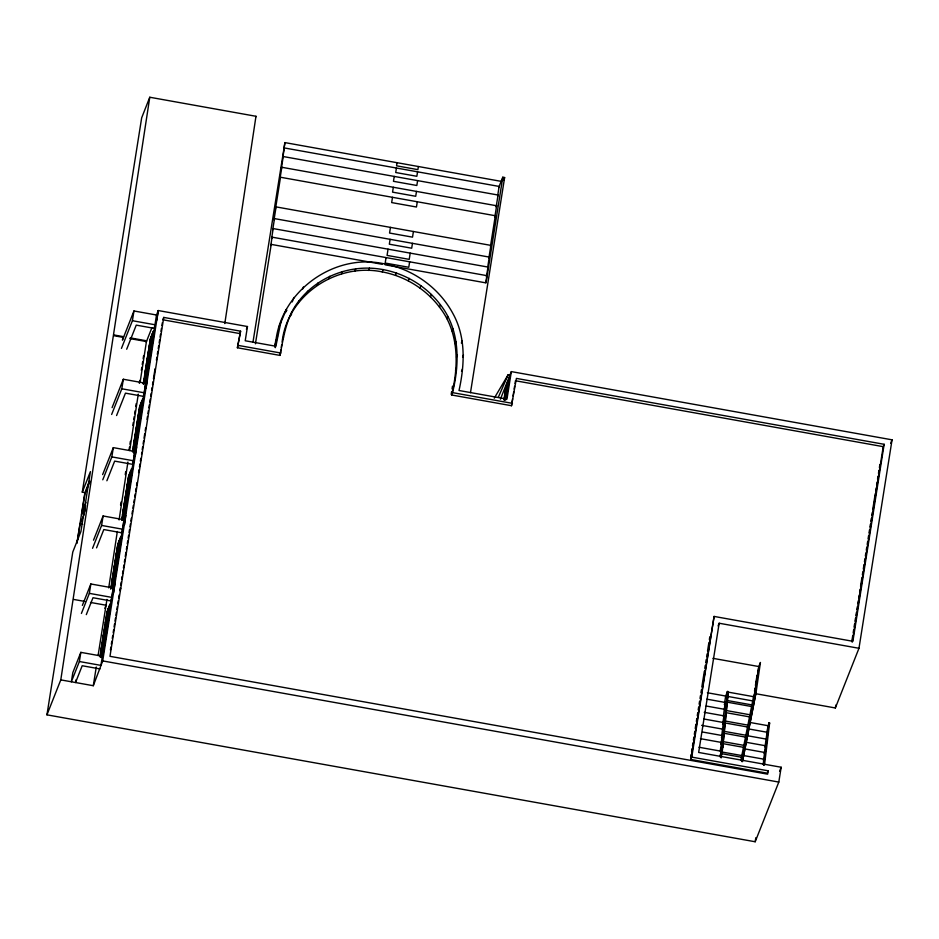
<?xml version="1.0" encoding="UTF-8"?>
<svg xmlns="http://www.w3.org/2000/svg" width="939" height="939" viewBox="0 0 939 939"><rect width="100%" height="100%" fill="white"/><g stroke="black" fill="none" stroke-linecap="round" stroke-linejoin="round"><path stroke-width="1.41" d="M275.362 347.665C277.111 294.306 331.878 252.427 384.039 263.789C413.007 269.106 439.123 287.698 453.032 313.755C466.061 337.301 464.664 365.06 459.018 390.507L506.978 399.098L511.344 371.609L892.05 439.828L858.974 648.286L835.346 707.971L756.071 693.768M690.846 759.475L691.773 757.116L768.184 770.813L767.257 773.161L690.846 759.475L714.098 616.43L852.894 641.302L884.151 444.3L516.403 378.405L511.509 405.718L451.6 394.979C458.866 365.553 459.124 332.077 439.475 307.135C425.567 288.778 404.803 276.125 382.196 271.887C336.866 262.415 287.17 295.081 282.146 342.019M451.6 394.979L452.539 392.631C459.793 363.205 460.051 329.718 440.414 304.788C423.782 282.686 397.056 269 369.438 268.131C342.465 267.462 315.434 279.517 298.895 301.02C286.301 316.513 283.719 336.608 279.998 355.412L237.403 347.77L240.595 331.185L163.75 317.417L162.823 319.776L239.656 333.545M84.099 512.342L84.968 507.4M85.531 506.109C85.508 502.142 82.855 516.027 84.04 514.149M722.021 746.517L727.49 691.468L728.288 691.62L722.819 746.658L722.021 746.517L720.213 751.059L721.586 742.467L700.447 738.676M763.794 764.78L768.912 722.877L769.628 723.007L764.51 764.909M754.44 696.679L758.818 666.549L760.426 662.465L756.048 692.595L742.444 761.682M858.974 648.286L719.157 623.238L698.651 752.456L781.166 767.245L778.807 782.07L755.179 841.755L46.95 714.837L60.789 679.883L149.77 97.245L255.971 116.283L224.808 323.568M106.952 599.458L98.09 655.528M108.724 587.884L117.328 531.497M119.089 519.936L127.915 462.094M129.676 450.532L138.279 394.145M140.052 382.572L146.554 340.798L130.157 337.864M120.556 505.041L121.002 502.142M125.251 474.618L125.697 471.718M129.054 449.981L129.5 447.081M129.946 444.182L130.392 441.295M132.857 425.355L133.303 422.456M133.749 419.557L134.195 416.658M134.641 413.759L135.087 410.859M135.768 406.517L136.214 403.617M139.348 383.335L139.794 380.436M141.355 370.295L141.801 367.395M142.247 364.496L142.693 361.609M143.151 358.71L143.597 355.811M113.208 587.978L111.659 600.314M122.023 535.007L124.03 519.737M133.397 460.756L134.864 451.495M139.805 422.926L145.686 383.253M60.789 679.883L93.301 685.716L102.703 660.915L147.341 379.509M125.803 515.265L124.547 524.772M135.169 456.284L136.625 447.023M146.038 388.335L158.28 310.551L247.473 326.526L245.22 340.763L275.866 346.256L280.843 322.253M156.743 320.293L158.28 310.551L156.508 315.011L100.931 665.387L79.381 661.526L71.364 681.773L72.808 672.617L80.836 652.359L102.785 656.291M46.95 714.837L72.784 552.038L80.93 531.451L90.426 471.601L82.28 492.177L84.921 492.646L89.498 481.073M82.28 492.177L141.672 117.833L149.77 97.245M77.01 542.531L84.921 492.646M77.01 543.282L80.108 523.798L84.123 514.572M121.448 348.404L132.411 320.715L133.948 310.973L156.508 315.011M81.4 613.449L89.358 593.366L90.848 583.976L113.607 588.049L114.065 585.185M111.647 414.475L121.812 388.781L123.326 379.25L146.085 383.323M75.965 679.906L75.554 682.524L82.198 665.739L99.957 668.92M79.381 661.526L80.836 652.359M102.774 479.794L111.847 456.894L113.314 447.633L135.263 451.565L135.721 448.701M92.55 548.306L101.6 525.441L103.09 515.981L124.429 519.807M93.301 685.716L96.271 667.03M100.004 656.537L107.187 611.242L110.192 603.648L101.658 657.429M110.72 588.988L117.856 543.951L120.908 536.275L112.868 586.922M121.8 519.126L128.62 476.12L131.648 468.491L123.455 520.1M132.481 451.8L139.688 406.352L142.716 398.723L134.148 452.692M143.256 383.934L150.428 338.674L153.527 330.857L145.921 378.769L143.855 383.981L151.461 336.068M100.238 655.41L101.447 650.774L100.403 657.347M110.825 588.718L112.527 581.03L111.401 588.107M121.683 520.288L123.162 513.95L122.246 519.725M132.728 450.673L133.937 446.025L133.103 451.295M143.35 383.675L145.451 373.581L143.96 382.959M100.508 657.112L108.185 608.707M111.506 587.826L118.877 541.392M122.363 519.748L129.629 473.573M133.209 451.037L140.697 403.805M100.989 657.476L102.468 648.192L101.67 650.211M111.964 588.413L113.549 578.412L112.739 580.455M122.763 520.276L124.183 511.356L123.373 513.387M133.479 452.739L134.958 443.419L134.16 445.45M101.083 657.277L109.194 606.183M112.07 588.084L119.887 538.833M122.903 519.783L130.638 471.038M133.573 452.539L141.707 401.258M144.888 381.375L152.494 333.462M101.788 656.267L103.466 645.656L102.668 647.675M123.572 519.009L125.18 508.821L124.382 510.851M134.277 451.53L135.967 440.884L135.157 442.903M103.231 653.415L103.689 650.551M104.147 647.675L104.605 644.811M105.062 641.936L107.562 626.149M108.02 623.273L110.297 608.918M110.755 606.054L111.201 603.178M114.523 582.321L114.969 579.445M115.427 576.581L115.884 573.717M116.342 570.842L116.788 567.978M117.246 565.114L119.746 549.338M120.204 546.475L120.662 543.599M121.119 540.735L121.565 537.871M124.664 518.375L126.26 508.304M126.718 505.428L127.176 502.541M127.634 499.665L128.091 496.79M128.537 493.914L128.995 491.038M129.453 488.163L131.965 472.34M132.422 469.465L132.88 466.577M133.338 463.702L133.796 460.826L111.847 456.894M136.167 445.837L138.444 431.517M138.902 428.654L139.348 425.79M146.32 381.903L147.904 371.914M148.35 369.062L148.808 366.21M149.254 363.358L149.712 360.506M150.158 357.653L150.616 354.789M151.073 351.937L154.465 330.54M154.912 327.688L155.369 324.835L132.411 320.715M113.49 592.896L114.981 583.506M110.426 649.999L110.884 647.1M111.342 644.201L111.8 641.314M112.257 638.414L112.727 635.527M113.185 632.628L113.642 629.74M114.1 626.841L114.558 623.942M115.016 621.055L115.474 618.155M115.931 615.268L116.389 612.369M116.859 609.47L117.316 606.582M117.774 603.683L118.232 600.796M118.69 597.897L119.147 595.009M120.286 587.826L119.84 590.666L120.767 588.307M120.744 584.985L121.19 582.145M121.647 579.304L122.093 576.464M122.54 573.623L122.997 570.783M123.443 567.942L123.889 565.102M124.347 562.261L124.793 559.421M125.251 556.581L125.92 552.32M126.378 549.479L126.824 546.639M127.27 543.798L127.727 540.958M128.174 538.117L128.631 535.277M129.077 532.436L129.523 529.596M129.981 526.756L130.427 523.915M130.885 521.063L131.331 518.211M132.012 513.938L132.469 511.086M132.915 508.234L133.373 505.382M133.819 502.529L134.277 499.677M134.723 496.825L135.181 493.973M135.627 491.12L136.085 488.268M136.542 485.416L136.988 482.564M138.573 472.587L139.031 469.735M139.477 466.883L139.934 464.03M140.381 461.178L140.838 458.326M142.2 449.711L142.658 446.823M143.115 443.924L143.585 441.037M144.043 438.137L144.723 433.806M145.181 430.907L145.639 428.02M147.024 419.346L147.482 416.447M147.939 413.559L148.397 410.66M148.855 407.772L149.313 404.885M149.77 401.986L150.228 399.098M150.698 396.199L151.156 393.312M151.613 390.413L152.071 387.525M152.529 384.638L152.987 381.75M153.444 378.875L155.041 368.781M156.414 360.13L156.872 357.254M157.329 354.367L157.787 351.479M158.245 348.604L158.703 345.716M159.161 342.841L159.618 339.953M160.076 337.066L160.534 334.19M160.992 331.303L161.449 328.415M161.907 325.54L162.365 322.652M163.75 317.417L109.98 656.326L767.644 774.17L768.184 770.813M237.403 347.77L240.595 331.185M252.99 342.078L284.928 142.599L501.555 181.427M284.928 142.599L283.907 149.043L284.329 147.939L499.137 186.438L497.6 196.181L498.046 195.03L283.249 156.543L282.792 157.693L284.329 147.939M283.249 156.543L281.36 168.433L281.817 167.283L496.625 205.77L494.853 216.886L495.311 215.735L280.503 177.248L280.045 178.398L281.817 167.283M280.503 177.248L275.62 208.047L276.078 206.897L490.886 245.384L488.843 258.26L489.301 257.098L274.493 218.611L274.035 219.761L276.078 206.897M274.493 218.611L272.721 229.726L273.179 228.576L487.987 267.063L486.437 276.817L486.895 275.655L272.087 237.168L271.641 238.318L273.179 228.576M272.087 237.168L270.761 245.548L271.218 244.398L382.22 264.293M255.443 343.803L271.218 244.398M394.239 176.426L393.464 181.309L416.834 185.488L417.609 180.617M393.324 187.26L392.549 192.143L415.719 196.286L416.482 191.415M397.044 162.693L396.551 165.816L417.89 169.642L418.383 166.52M396.422 168.034L395.718 172.518L416.846 176.297L417.562 171.814M392.502 197.307L391.669 202.578L416.458 207.014L417.292 201.756M390.46 227.391L389.556 233.048L412.526 237.156L413.418 231.51M386.058 257.591L385.19 263.049L408.77 267.275L409.639 261.817M388.053 249.152L387.068 255.396L409.216 259.364L410.202 253.131M390.108 239.328L389.333 244.199L411.693 248.213L412.456 243.33M451.201 394.357L451.636 391.622M452.07 388.875L452.492 386.14M498.046 195.03L496.168 206.92L496.625 205.77M490.651 245.138L495.311 215.735M487.752 266.829L489.301 257.098M485.792 282.651L486.895 275.655M470.486 392.678L504.619 177.541L502.788 177.213L486.026 282.897L385.107 264.81M504.595 399.779L507.177 383.488M504.607 400.155L505.029 397.479M508.339 380.565L505.335 399.92L506.262 397.584M506.086 399.075L509.49 377.642L506.027 386.399L503.867 399.979L507.342 391.223M506.039 399.721L509.947 375.131L508.116 374.79L494.266 398.183M511.509 405.718L512.612 398.782M513.058 396.012L513.715 391.845M514.149 389.075L514.595 386.305M515.03 383.535L515.476 380.753L883.223 446.659L884.151 444.3M690.681 757.28L691.139 754.416M691.597 751.54L692.055 748.665M692.513 745.801L692.959 742.925M693.416 740.061L693.874 737.185M694.332 734.31L694.79 731.446M695.236 728.57L695.928 724.262M696.374 721.398L696.832 718.523M697.29 715.647L697.747 712.783M698.205 709.907L698.663 707.032M699.109 704.168L699.567 701.292M700.024 698.428L700.482 695.553M700.94 692.677L701.386 689.813M701.844 686.937L704.356 671.15M704.802 668.275L705.259 665.411M705.717 662.535L706.175 659.659M706.633 656.795L707.09 653.92M707.536 651.044L708.91 642.44M709.368 639.565L709.814 636.689M691.773 757.116L714.098 616.43M724.556 703.194L725.683 696.022L727.49 691.468M706.867 699.156L725.19 702.442L723.37 716.469M726.845 694.731L727.291 691.973L754.381 696.82L756.048 692.595L755.226 692.454L753.548 696.679L740.953 759.98M723.957 715.858L722.596 724.45L723.37 722.502L703.64 718.957M723.37 722.502L721.645 736.305M702.548 732.021L722.279 735.554L720.917 744.146L721.586 742.467M721.704 746.904L720.154 756.963L721.07 751.2L698.992 747.244M743.042 754.886L743.488 752.116M744.932 745.554L745.378 742.784M746.928 735.953L747.374 733.183M748.97 725.835L750.108 718.394M754.51 691.198L754.968 688.322M755.426 685.447L757.022 675.387M751.083 715.506L752.01 709.45M754.029 696.726L758.818 666.549L712.936 658.333M753.501 702.36L753.935 699.59M753.019 705.647L753.9 700.107M766.764 732.256L768.912 722.877M745.707 742.209L765.496 745.754L764.24 753.677L764.71 752.479L743.512 748.676M764.71 752.479L763.454 760.39L763.923 759.193L742.737 755.402M767.386 735.002L767.949 731.587L767.421 732.913M766.494 742.397L767.116 738.441L766.694 739.498M763.09 764.475L763.923 759.193M765.367 751.165L766.154 746.423M764.534 758.419L765.215 753.923M763.806 764.604L764.229 761.963M763.747 765.132L764.17 762.491M755.179 841.755L755.825 837.705M835.346 707.971L835.804 705.072M852.049 639.975L852.729 635.633M853.199 632.733L853.657 629.834M854.114 626.947L854.572 624.048M855.03 621.149L855.488 618.249M855.945 615.35L856.415 612.463M856.873 609.564L857.33 606.664M857.788 603.765L858.246 600.866M858.704 597.967L859.173 595.08M859.631 592.18L860.089 589.281M860.547 586.382L861.932 577.696M862.389 574.797L862.847 571.898M863.305 568.999L863.997 564.656M864.455 561.757L864.913 558.858M865.371 555.958L865.828 553.071M866.298 550.172L866.756 547.273M867.213 544.374L867.671 541.474M868.129 538.575L868.587 535.688M869.056 532.789L869.514 529.889M869.972 526.99L870.43 524.091M870.887 521.204L871.345 518.305M871.815 515.405L872.272 512.506M872.73 509.607L875.254 493.679M875.711 490.78L876.181 487.881M876.639 484.982L877.096 482.083M877.554 479.195L878.012 476.296M878.47 473.397L878.939 470.498M879.397 467.599L879.855 464.699M852.189 642.206L883.223 446.659M279.998 355.412L280.855 350.059M281.289 347.371L281.712 344.695M721.14 757.902L722.983 746.364L721.023 751.212M84.968 509.008L84.299 512.248M85.003 509.666L84.498 512.236M741.622 761.541L755.226 692.454M742.514 761.106L755.801 693.663L754.334 697.337M133.948 310.973L122.422 340.106L123.584 336.69L114.03 334.977M255.737 116.999L255.971 116.283M126.695 349.238L136.249 325.129L153.996 328.31L155.369 324.835M112.081 407.655L123.326 379.25M89.921 481.343L84.839 494.184L81.564 514.807L85.942 502.424M116.577 415.543L125.45 393.148L143.198 396.328L144.583 392.854M146.226 342.089L151.918 327.711M150.381 339.014L153.468 331.197M151.367 337.066L152.188 334.988L149.864 346.526M152.4 334.46L153.221 332.383M150.897 343.92L151.719 341.843M148.526 350.658L151.625 342.841M149.465 349.05L150.287 346.972L147.963 358.498M150.498 346.444L151.32 344.367M148.996 355.893L149.817 353.815M146.625 362.63L149.724 354.813M102.644 474.582L113.314 447.633M147.564 361.022L148.385 358.944L146.061 370.482M148.597 358.416L149.418 356.339M147.094 367.877L147.916 365.799M144.723 374.614L147.822 366.797M145.662 373.006L146.484 370.928L144.16 382.455M146.695 370.4L147.517 368.323M145.193 379.849L146.026 377.771M106.882 480.768L114.664 461.119L132.422 464.3L133.796 460.826M140.58 404.967L141.378 402.937L138.89 415.625M141.589 402.432L142.388 400.401L139.899 413.078M137.552 419.839L140.568 412.209M138.432 418.465L139.242 416.435L136.742 429.111M139.442 415.918L140.251 413.888L137.751 426.564M135.416 433.337L138.432 425.707M93.513 540.195L103.09 515.981M136.296 431.952L137.094 429.933L134.606 442.609M137.305 429.416L138.103 427.386L135.615 440.062M133.268 446.835L136.296 439.206M96.564 547.86L103.806 529.561L121.565 532.742L122.481 530.429M129.512 474.676L130.321 472.657L127.904 484.864M130.521 472.141L131.331 470.11L128.913 482.317M126.577 489.019L129.594 481.39M127.469 487.587L128.267 485.557L125.849 497.764M128.479 485.04L129.277 483.01L126.859 495.229M141.519 454.053L142.446 451.694M82.362 605.397L90.848 583.976M124.535 501.931L127.551 494.301M125.427 500.487L126.225 498.456L123.807 510.663M126.425 497.94L127.235 495.921L124.817 508.128M122.481 514.83L125.497 507.201M86.306 614.622L92.996 597.732L110.743 600.913L112.117 597.439M118.772 542.472L119.57 540.43L117.175 552.461M119.781 539.902L120.591 537.871L118.197 549.902M115.849 556.616L118.889 548.939M116.753 555.137L117.563 553.094L115.168 565.125M117.774 552.566L118.584 550.524L116.19 562.567M113.842 569.28L116.882 561.604M114.746 567.802L115.556 565.759L113.161 577.79M115.767 565.231L116.565 563.189L114.171 575.231M111.835 581.945L114.875 574.257M113.748 577.896L114.558 575.853L112.164 587.896M104.851 608.319L106.072 605.232L90.52 602.451M108.067 609.869L108.865 607.85L106.377 620.479M109.065 607.333L109.863 605.315L107.386 617.956M105.051 624.693L108.055 617.087M105.931 623.32L106.729 621.301L104.252 633.931M106.929 620.785L107.739 618.766L105.25 631.395M102.914 638.133L105.931 630.539M103.795 636.759L104.593 634.741L102.116 647.37M104.804 634.224L105.602 632.217L103.114 644.847M100.79 651.584L103.795 643.978M246.405 329.237L247.473 326.526M286.383 309.318L279.083 326.713M277.51 335.916L274.716 346.843L275.761 340.399M292.205 301.924L293.977 297.452M290.867 314.471L291.794 312.112M282.569 339.343L283.496 336.995M302.558 289.177L303.438 286.947M297.968 303.379L298.895 301.02M306.818 293.543L307.746 291.196M317.206 285.221L318.133 282.874M328.861 278.625L329.789 276.266M341.503 273.895L342.442 271.535M354.836 271.16L355.764 268.8M368.511 270.479L369.438 268.131M382.196 271.887L383.124 269.528M395.554 275.327L396.493 272.979M408.265 280.738L409.204 278.378M420.015 287.956L420.942 285.609M430.508 296.83L431.435 294.482M439.475 307.135L440.414 304.788M446.718 318.614L447.657 316.267M498.703 187.53L502.788 177.213M503.597 180.124L504.619 177.541M452.046 330.986L452.985 328.627M490.428 246.534L490.886 245.384M455.333 343.944L456.26 341.585M461.354 343.064L462.246 340.834M456.495 357.16L457.422 354.813M455.497 370.33L456.424 367.982M462.598 357.207L463.479 354.977M461.53 371.292L462.422 369.05M500.417 399.192L511.344 371.609M506.027 386.821L506.954 384.497M508.105 381.574L506.332 389.262L507.26 386.927M508.339 380.976L509.267 378.652M505.182 392.185L506.098 389.849M507.494 386.34L508.41 384.016M504.947 393.195L508.41 384.427M504.947 393.605L505.875 391.281M507.025 388.359L505.252 396.047L506.18 393.723M507.26 387.772L508.187 385.436M504.102 398.969L505.018 396.645M506.414 393.124L507.33 390.8M718.089 625.937L719.157 623.238M726.939 695.036L728.288 691.62M726.868 695.635L728.136 692.442L722.784 746.317L721.211 750.284M724.321 704.626L725.19 702.442M721.41 737.737L722.279 735.554M752.444 706.691L753.066 705.119L727.349 700.517M750.32 717.02L751.13 714.99L726.798 710.623M768.466 726.34L769.628 723.007M766.553 733.582L767.081 732.244L764.992 747.01L765.496 745.754M766.541 740.284L766.963 739.228L746.47 735.554M890.653 443.349L892.05 439.828M779.581 771.248L781.166 767.245M498.269 397.373L508.116 374.79M285.374 312.605L286.888 310.234M290.034 316.584L291.606 314.119M238.33 345.423L280.937 353.052M452.539 392.631L512.448 403.359M113.795 335.692L123.349 337.406M129.922 338.592L146.308 341.526M121.812 388.781L144.172 392.784M101.6 525.441L122.54 529.197M80.108 523.798L82.679 524.255M707.372 692.747L753.336 701.034M726.739 702.079L751.611 706.539M89.358 593.366L111.718 597.368M706.187 706.022L725.307 709.45M726 712.654L749.486 716.868M704.227 712.325L724.755 715.999M73.559 599.411L84.874 601.441M749.451 722.373L768.525 725.788M724.685 720.952L749.005 725.319M723.957 722.772L748.289 727.138M748.723 728.946L767.797 732.373M701.644 725.354L723.582 729.286M724.028 731.317L746.975 735.437M723.312 733.136L746.247 737.244M721.985 741.434L744.099 745.402M722.619 743.582L744.181 747.456M721.305 751.893L742.033 755.602M722.044 753.747L742.233 757.362M102.703 660.915L778.807 782.07M121.46 532.765L121.518 533.387M84.78 508.891L84.44 511.086L84.78 508.891M102.797 639.295L101.107 649.905L103.595 637.276L102.797 639.295M104.933 625.844L103.243 636.466L105.731 623.825L104.933 625.844M107.058 612.404L105.379 623.015L107.856 610.385L107.058 612.404M113.736 570.36L112.152 580.349L114.546 568.318L113.736 570.36M115.743 557.696L114.159 567.684L116.553 555.653L115.743 557.696M117.751 545.031L116.166 555.019L118.56 542.988L117.751 545.031M124.418 503.022L122.798 513.21L125.216 501.003L124.418 503.022M126.46 490.123L124.852 500.311L127.27 488.092L126.46 490.123M128.514 477.223L126.894 487.4L129.312 475.193L128.514 477.223M135.286 434.499L133.596 445.145L136.096 432.468L135.286 434.499M137.434 421.012L135.744 431.658L138.233 418.982L137.434 421.012M139.571 407.514L137.88 418.16L140.369 405.484L139.571 407.514M146.531 363.628L145.029 373.088L147.353 361.55L146.531 363.628M148.432 351.656L146.93 361.104L149.254 349.578L148.432 351.656M150.334 339.672L148.832 349.132L151.156 337.594L150.334 339.672"/></g></svg>
